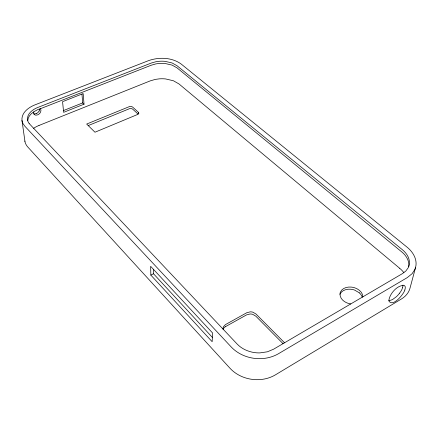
<?xml version="1.0" encoding="UTF-8"?>
<svg xmlns="http://www.w3.org/2000/svg" width="438" height="438" viewBox="0 0 438 438"><rect width="100%" height="100%" fill="white"/><g stroke="black" fill="none" stroke-linecap="round" stroke-linejoin="round"><path stroke-width="0.66" d="M27.742 120.778C27.972 115.621 32.609 112.057 36.951 110.108A4.38 4.38 0 0 1 39.321 109.139L151.258 65.213L155.873 63.893L159.443 63.417A32.209 32.209 0 0 1 165.099 63.494L172.041 65.087L177.012 67.863L401.783 251.932C406.092 255.403 409.59 260.818 408.725 266.561M24.911 141.469A12.04 12.04 0 0 0 28.021 147.256L230.125 368.396C241.338 380.392 261.103 383.261 275.267 374.944L401.482 298.94C405.462 296.581 408.769 292.83 409.968 288.297L415.596 267.355C417.682 259.553 412.903 251.757 406.94 247.059L181.212 64.058C171.888 57.274 158.978 56.913 148.383 60.696L35.237 104.753C28.749 107.233 21.205 112.648 21.988 120.461L24.889 140.992M402.703 287.18L402.768 286.885A6.192 6.192 0 0 0 402.938 285.466C396.795 285.811 389.464 293.98 388.813 300.769C392.415 307.471 402.139 295.617 404.022 291.9A14.793 14.793 0 0 0 404.811 290.093M404.838 289.989L405.265 288.177A5.754 5.754 0 0 0 405.298 287.837L405.183 286.633A2.015 2.015 0 0 0 405.079 286.359L404.279 285.456L402.861 285.165M138.731 113.393L137.587 114.482L94.969 132.221L86.669 124.058L129.697 106.483A4.249 4.249 0 0 1 130.995 106.429L132.5 106.96L138.337 112.259M339.965 294.309C341.645 290.257 346.567 288.861 350.597 289.222A15.916 15.916 0 0 1 354.632 290.087L359.297 292.792M399.598 293.153L400.71 291.566A15.325 15.325 0 0 0 402.73 287.186M225.592 326.584L246.556 314.895L250.049 313.991A8.629 8.629 0 0 1 252.731 314.358L255.819 316.159L283.036 343.655M150.842 275.108L150.645 266.315L212.583 332.973L212.156 341.706L150.842 275.108L153.503 273.755L153.415 269.293M88.224 125.591L129.779 108.569A4.227 4.227 0 0 1 131.077 108.514L132.572 109.051L138.178 114.148M38.982 125.465L150.163 80.904L155.326 79.393L159.317 78.856A35.275 35.275 0 0 1 165.646 78.944L173.415 80.762L178.983 83.937L399.642 268.248M84.03 104.195L63.641 112.331L62.563 101.676L83.165 93.573L84.03 104.195L82.694 102.908L81.961 94.05M63.461 110.568L82.694 102.908M388.818 300.813L392.443 299.63L396.357 296.729A27.364 27.364 0 0 0 399.598 293.153M350.723 303.956C345.653 303.222 339.915 299.608 339.976 293.958A6.055 6.055 0 0 1 340.392 292.124C342.1 288.095 347 286.72 351.035 287.076A15.987 15.987 0 0 1 355.076 287.941C358.892 289.266 362.806 292.469 362.883 296.822M34.339 114.581L35.763 115.194L37.646 114.86A5.437 5.437 0 0 0 40.526 112.15L40.953 110.617L40.707 109.199A2.393 2.393 0 0 0 40.405 108.717M153.503 273.755L212.364 337.408M29.171 123.543L237.166 344.065C241.081 348.166 246.331 350.822 251.817 352.092A32.992 32.992 0 0 0 259.844 352.902L267.394 351.802L273.575 349.206L402.456 273.608L405.84 271.007L408.178 267.804A11.53 11.53 0 0 0 409.41 263.506C409.826 258.015 406.453 253.011 402.341 249.687L177.023 65.722L172.041 62.952L165.088 61.358A32.368 32.368 0 0 0 159.416 61.282L155.846 61.753L151.219 63.072L37.854 107.436C32.795 109.38 26.926 113.601 27.506 119.694A8.18 8.18 0 0 0 29.187 123.527M24.961 141.436L24.9 141.063M223.145 329.206A4.106 4.106 0 0 1 223.55 326.611L225.45 324.607L246.742 312.754L250.246 311.851A8.672 8.672 0 0 1 252.934 312.217L256.033 314.024L283.638 341.843A6.088 6.088 0 0 1 284.437 342.834M223.15 329.239A5.174 5.174 0 0 1 225.614 326.622M138.326 112.276A1.188 1.188 0 0 1 138.78 113.398M39.672 109.013A4.079 4.079 0 0 1 39.102 111.033M39.113 111.038A5.42 5.42 0 0 1 36.349 113.508M36.299 113.431A3.433 3.433 0 0 1 33.797 113.749M34.219 114.614A3.11 3.11 0 0 1 33.841 111.882M21.982 120.466A9.904 9.904 0 0 0 23.154 123.866L24.939 126.308L231.521 347.29C243.276 359.423 263.479 362.237 278.152 353.904L407.247 277.621L412.087 273.712L414.802 269.584A14.722 14.722 0 0 0 415.596 267.355M399.631 268.259A25.935 25.935 0 0 1 403.88 272.682M33.611 128.323A26.318 26.318 0 0 1 38.987 125.482M359.259 292.841A9.357 9.357 0 0 1 362.253 297.205"/></g></svg>
